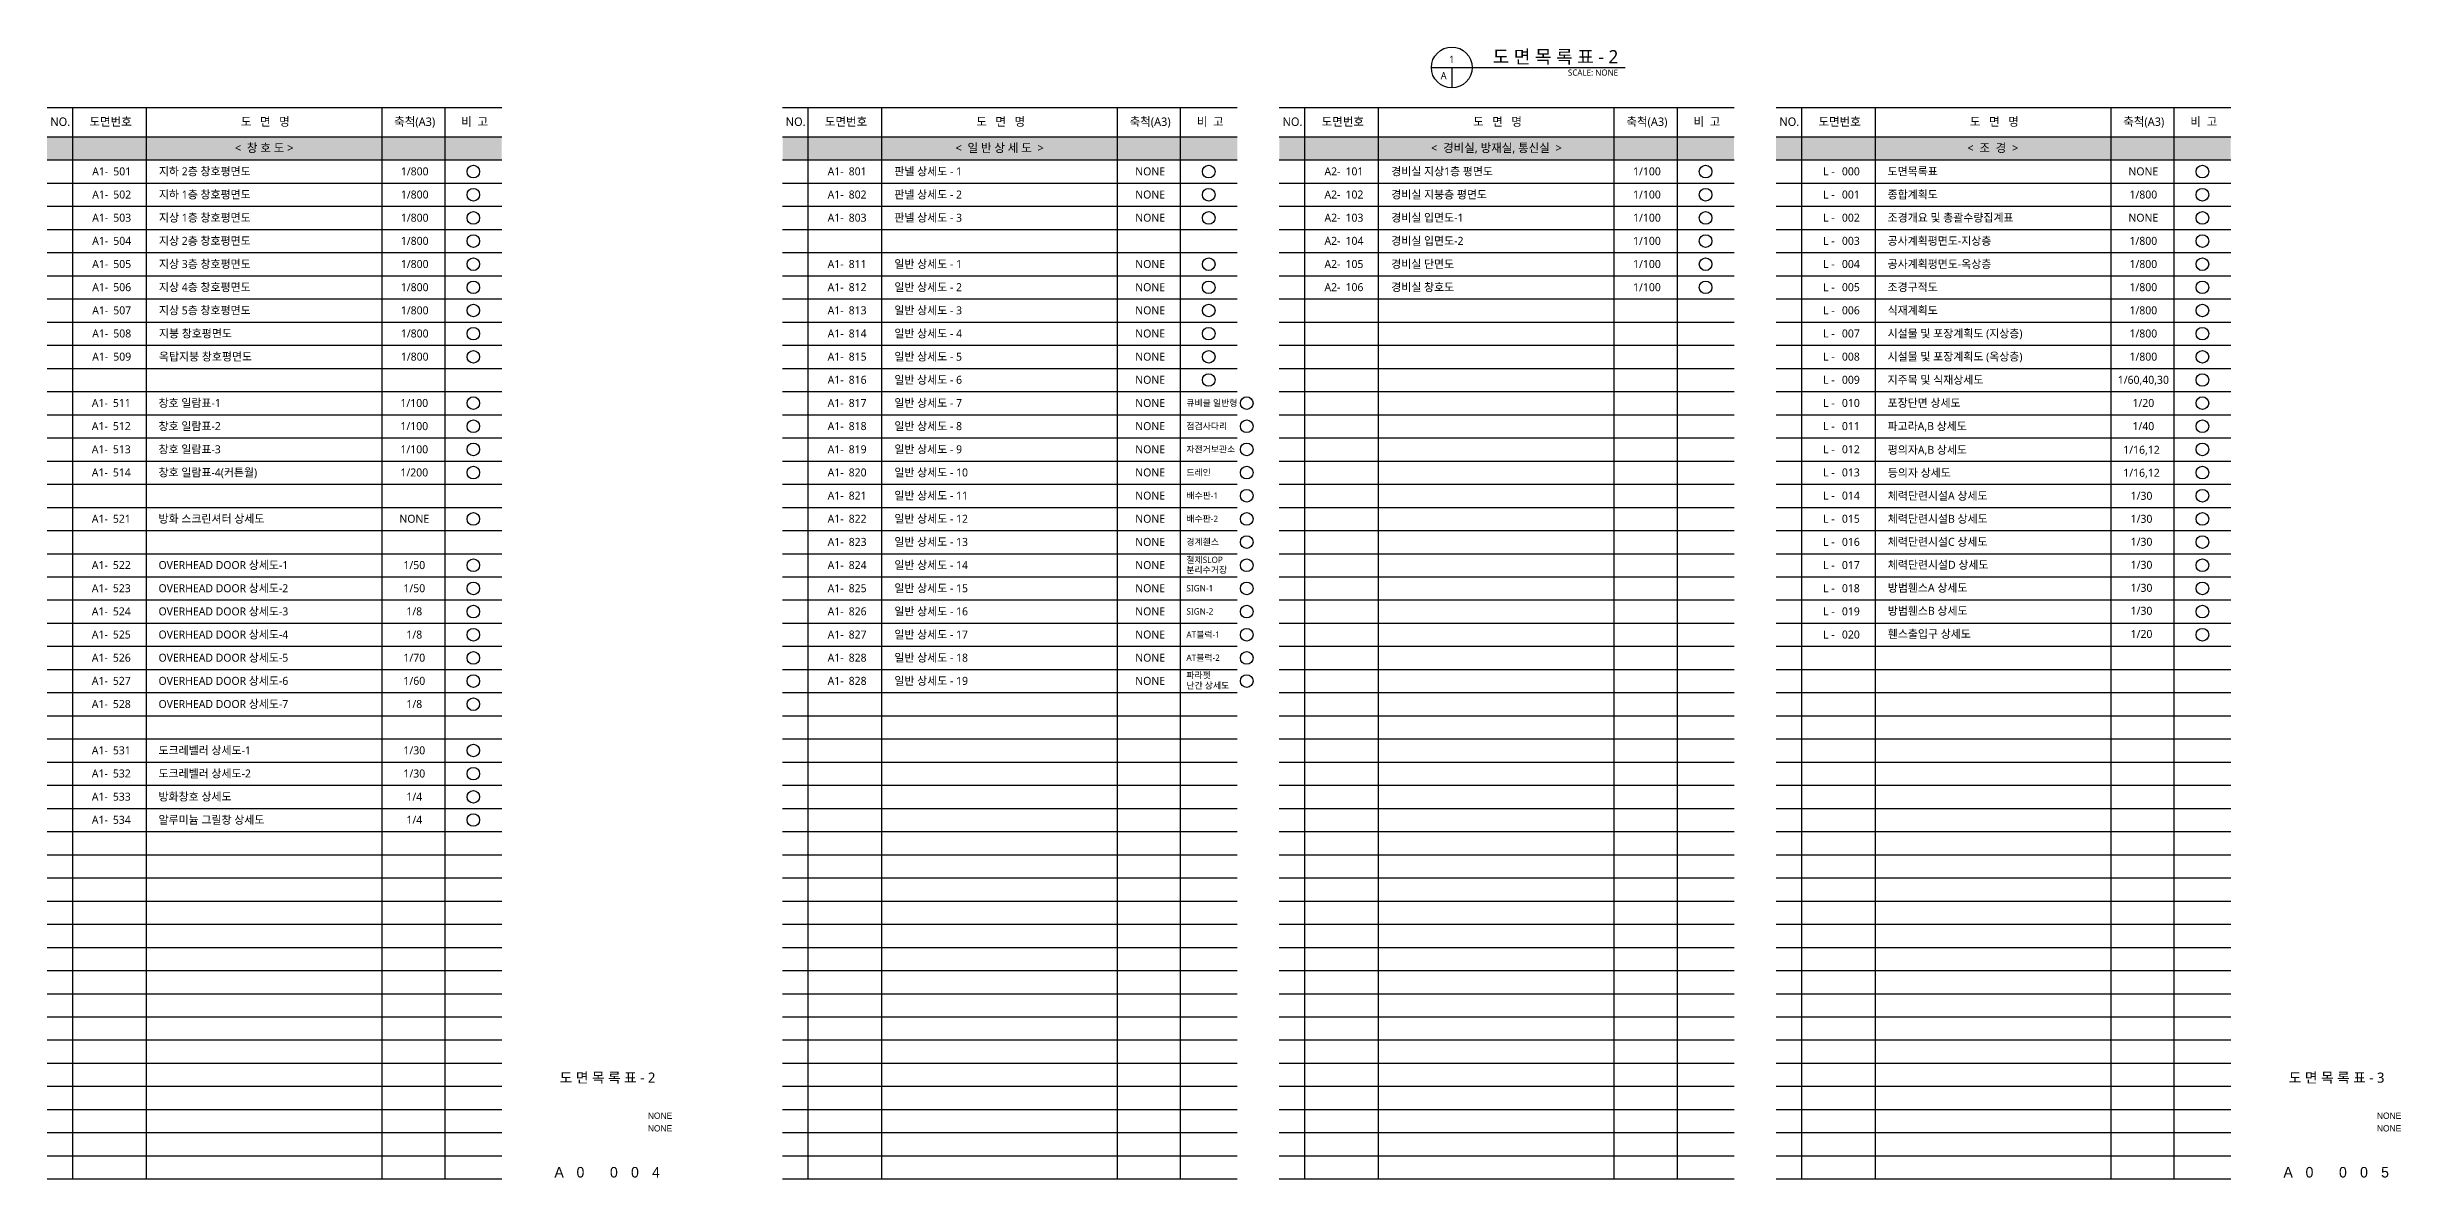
# Model space of a CAD drawing. Header units: millimetres. Extents: x 15575 to 1220811, y 9000 to 277818.
# Drawn here: x 661975 to 1220811, y 9000 to 277818 of the extents above; entities that cross this region are included whole.
import ezdxf
from ezdxf.enums import TextEntityAlignment as Align

# ---------------------------------------------------------------- set-up
doc = ezdxf.new("R2010")
doc.units = ezdxf.units.MM
doc.header["$LTSCALE"] = 1200
doc.header["$MEASUREMENT"] = 0
for name, color, linetype in [('CHART', 7, 'CONTINUOUS'), ('HAT', 253, 'CONTINUOUS'), ('SYM', 7, 'CONTINUOUS'), ('TEXT', 3, 'CONTINUOUS'), ('TEXT-TITLE', 6, 'CONTINUOUS'), ('TEXT-기입', 6, 'CONTINUOUS')]:
    doc.layers.add(name, color=color, linetype=linetype)
doc.layers.add('CHECK', color=30, linetype='CONTINUOUS', plot=False)
doc.styles.add('CGS', font='cgse', dxfattribs={"bigfont": 'cgs'})
doc.styles.add('나눔바른고딕', font='NanumBarunGothic.ttf')

msp = doc.modelspace()

# ---------------------------------------------------------------- hatches: boundary and pattern name
at = {"layer": 'HAT'}
h = msp.add_hatch(color=256, dxfattribs=at)
h.dxf.hatch_style = 1
h.paths.add_polyline_path([(769925, 251000), (661975, 251000), (661975, 256500), (769925, 256500)])
h = msp.add_hatch(color=256, dxfattribs=at)
h.dxf.hatch_style = 1
h.paths.add_polyline_path([(944525, 251000), (836575, 251000), (836575, 256500), (944525, 256500)])
h = msp.add_hatch(color=256, dxfattribs=at)
h.dxf.hatch_style = 1
h.paths.add_polyline_path([(1062475, 251000), (954525, 251000), (954525, 256500), (1062475, 256500)])
h = msp.add_hatch(color=256, dxfattribs=at)
h.dxf.hatch_style = 1
h.paths.add_polyline_path([(1180425, 251000), (1072475, 251000), (1072475, 256500), (1180425, 256500)])

# ---------------------------------------------------------------- linework, layer by layer
at = {"layer": 'CHART', "color": 3, "ltscale": 5}
for p, q in [((661975, 263500), (769925, 263500)), ((836575, 263500), (944525, 263500)), ((954525, 263500), (1062475, 263500)), ((1072475, 263500), (1180425, 263500)), ((661975, 256500), (769925, 256500)), ((836575, 256500), (944525, 256500)), ((954525, 256500), (1062475, 256500)), ((954525, 256500), (1062475, 256500)), ((1072475, 256500), (1180425, 256500)), ((661975, 9000), (769925, 9000)), ((836575, 9000), (944525, 9000)), ((954525, 9000), (1062475, 9000)), ((1072475, 9000), (1180425, 9000))]:
    msp.add_line(p, q, dxfattribs=at)
at = {"layer": 'CHART', "ltscale": 5}
for p, q in [((661975, 251000), (769925, 251000)), ((836575, 251000), (944525, 251000)), ((954525, 251000), (1062475, 251000)), ((1072475, 251000), (1180425, 251000)), ((661975, 245500), (769925, 245500)), ((836575, 245500), (944525, 245500)), ((954525, 245500), (1062475, 245500)), ((1072475, 245500), (1180425, 245500)), ((661975, 240000), (769925, 240000)), ((836575, 240000), (944525, 240000)), ((954525, 240000), (1062475, 240000)), ((1072475, 240000), (1180425, 240000)), ((661975, 234500), (769925, 234500)), ((836575, 234500), (944525, 234500)), ((954525, 234500), (1062475, 234500)), ((1072475, 234500), (1180425, 234500)), ((661975, 229000), (769925, 229000)), ((836575, 229000), (944525, 229000)), ((954525, 229000), (1062475, 229000)), ((1072475, 229000), (1180425, 229000)), ((661975, 223500), (769925, 223500)), ((661975, 218000), (769925, 218000)), ((836575, 223500), (944525, 223500)), ((836575, 218000), (944525, 218000)), ((954525, 223500), (1062475, 223500)), ((954525, 218000), (1062475, 218000)), ((1072475, 223500), (1180425, 223500)), ((1072475, 218000), (1180425, 218000)), ((661975, 212500), (769925, 212500)), ((836575, 212500), (944525, 212500)), ((954525, 212500), (1062475, 212500)), ((1072475, 212500), (1180425, 212500)), ((661975, 207000), (769925, 207000)), ((836575, 207000), (944525, 207000)), ((954525, 207000), (1062475, 207000)), ((1072475, 207000), (1180425, 207000)), ((661975, 201500), (769925, 201500)), ((836575, 201500), (944525, 201500)), ((954525, 201500), (1062475, 201500)), ((1072475, 201500), (1180425, 201500)), ((661975, 196000), (769925, 196000)), ((836575, 196000), (944525, 196000)), ((954525, 196000), (1062475, 196000)), ((1072475, 196000), (1180425, 196000)), ((661975, 190500), (769925, 190500)), ((836575, 190500), (944525, 190500)), ((954525, 190500), (1062475, 190500)), ((1072475, 190500), (1180425, 190500)), ((661975, 185000), (769925, 185000)), ((836575, 185000), (944525, 185000)), ((954525, 185000), (1062475, 185000)), ((1072475, 185000), (1180425, 185000)), ((661975, 179500), (769925, 179500)), ((836575, 179500), (944525, 179500)), ((954525, 179500), (1062475, 179500)), ((1072475, 179500), (1180425, 179500)), ((661975, 174000), (769925, 174000)), ((836575, 174000), (944525, 174000)), ((954525, 174000), (1062475, 174000)), ((1072475, 174000), (1180425, 174000)), ((661975, 168500), (769925, 168500)), ((836575, 168500), (944525, 168500)), ((954525, 168500), (1062475, 168500)), ((1072475, 168500), (1180425, 168500)), ((661975, 163000), (769925, 163000)), ((836575, 163000), (944525, 163000)), ((954525, 163000), (1062475, 163000)), ((1072475, 163000), (1180425, 163000)), ((661975, 157500), (769925, 157500)), ((836575, 157500), (944525, 157500)), ((954525, 157500), (1062475, 157500)), ((1072475, 157500), (1180425, 157500)), ((661975, 152000), (769925, 152000)), ((836575, 152000), (944525, 152000)), ((954525, 152000), (1062475, 152000)), ((1072475, 152000), (1180425, 152000)), ((661975, 146500), (769925, 146500)), ((836575, 146500), (944525, 146500)), ((954525, 146500), (1062475, 146500)), ((1072475, 146500), (1180425, 146500)), ((661975, 141000), (769925, 141000)), ((836575, 141000), (944525, 141000)), ((954525, 141000), (1062475, 141000)), ((1072475, 141000), (1180425, 141000)), ((661975, 135500), (769925, 135500)), ((836575, 135500), (944525, 135500)), ((954525, 135500), (1062475, 135500)), ((1072475, 135500), (1180425, 135500)), ((661975, 130000), (769925, 130000)), ((836575, 130000), (944525, 130000)), ((954525, 130000), (1062475, 130000)), ((1072475, 130000), (1180425, 130000)), ((661975, 124500), (769925, 124500)), ((836575, 124500), (944525, 124500)), ((954525, 124500), (1062475, 124500)), ((1072475, 124500), (1180425, 124500)), ((661975, 119000), (769925, 119000)), ((836575, 119000), (944525, 119000)), ((954525, 119000), (1062475, 119000)), ((1072475, 119000), (1180425, 119000)), ((661975, 113500), (769925, 113500)), ((836575, 113500), (944525, 113500)), ((954525, 113500), (1062475, 113500)), ((1072475, 113500), (1180425, 113500)), ((661975, 108000), (769925, 108000)), ((836575, 108000), (944525, 108000)), ((954525, 108000), (1062475, 108000)), ((1072475, 108000), (1180425, 108000)), ((661975, 102500), (769925, 102500)), ((836575, 102500), (944525, 102500)), ((954525, 102500), (1062475, 102500)), ((1072475, 102500), (1180425, 102500)), ((661975, 97000), (769925, 97000)), ((836575, 97000), (944525, 97000)), ((954525, 97000), (1062475, 97000)), ((1072475, 97000), (1180425, 97000)), ((661975, 91500), (769925, 91500)), ((836575, 91500), (944525, 91500)), ((954525, 91500), (1062475, 91500)), ((1072475, 91500), (1180425, 91500)), ((661975, 86000), (769925, 86000)), ((836575, 86000), (944525, 86000)), ((954525, 86000), (1062475, 86000)), ((1072475, 86000), (1180425, 86000)), ((661975, 80500), (769925, 80500)), ((836575, 80500), (944525, 80500)), ((954525, 80500), (1062475, 80500)), ((1072475, 80500), (1180425, 80500)), ((661975, 75000), (769925, 75000)), ((836575, 75000), (944525, 75000)), ((954525, 75000), (1062475, 75000)), ((1072475, 75000), (1180425, 75000)), ((661975, 69500), (769925, 69500)), ((836575, 69500), (944525, 69500)), ((954525, 69500), (1062475, 69500)), ((1072475, 69500), (1180425, 69500)), ((661975, 64000), (769925, 64000)), ((836575, 64000), (944525, 64000)), ((954525, 64000), (1062475, 64000)), ((1072475, 64000), (1180425, 64000)), ((661975, 58500), (769925, 58500)), ((836575, 58500), (944525, 58500)), ((954525, 58500), (1062475, 58500)), ((1072475, 58500), (1180425, 58500)), ((661975, 53000), (769925, 53000)), ((836575, 53000), (944525, 53000)), ((954525, 53000), (1062475, 53000)), ((1072475, 53000), (1180425, 53000)), ((661975, 47500), (769925, 47500)), ((836575, 47500), (944525, 47500)), ((954525, 47500), (1062475, 47500)), ((1072475, 47500), (1180425, 47500)), ((661975, 42000), (769925, 42000)), ((836575, 42000), (944525, 42000)), ((954525, 42000), (1062475, 42000)), ((1072475, 42000), (1180425, 42000)), ((661975, 36500), (769925, 36500)), ((836575, 36500), (944525, 36500)), ((954525, 36500), (1062475, 36500)), ((1072475, 36500), (1180425, 36500)), ((661975, 31000), (769925, 31000)), ((836575, 31000), (944525, 31000)), ((954525, 31000), (1062475, 31000)), ((1072475, 31000), (1180425, 31000)), ((661975, 25500), (769925, 25500)), ((836575, 25500), (944525, 25500)), ((954525, 25500), (1062475, 25500)), ((1072475, 25500), (1180425, 25500)), ((661975, 20000), (769925, 20000)), ((836575, 20000), (944525, 20000)), ((954525, 20000), (1062475, 20000)), ((1072475, 20000), (1180425, 20000)), ((661975, 14500), (769925, 14500)), ((836575, 14500), (944525, 14500)), ((954525, 14500), (1062475, 14500)), ((1072475, 14500), (1180425, 14500))]:
    msp.add_line(p, q, dxfattribs=at)
for points in [[(667975, 263500), (667975, 9000)], [(685475, 263500), (685475, 9000)], [(741425, 263500), (741425, 9000)], [(756425, 263500), (756425, 9000)], [(842575, 263500), (842575, 9000)], [(860075, 263500), (860075, 9000)], [(916025, 263500), (916025, 9000)], [(931025, 263500), (931025, 9000)], [(960525, 263500), (960525, 9000)], [(978025, 263500), (978025, 9000)], [(1033975, 263500), (1033975, 9000)], [(1048975, 263500), (1048975, 9000)], [(1078475, 263500), (1078475, 9000)], [(1095975, 263500), (1095975, 9000)], [(1151925, 263500), (1151925, 9000)], [(1166925, 263500), (1166925, 9000)]]:
    msp.add_lwpolyline(points, dxfattribs=at)
at = {"layer": 'CHECK', "ltscale": 1000}
for centre in [(763175, 248250), (937775, 248250), (1055725, 248250), (1173675, 248250), (763175, 242750), (937775, 242750), (1055725, 242750), (1173675, 242750), (763175, 237250), (937775, 237250), (1055725, 237250), (1173675, 237250), (763175, 231750), (1055725, 231750), (1173675, 231750), (763175, 226250), (937775, 226250), (1055725, 226250), (1173675, 226250), (763175, 220750), (937775, 220750), (1055725, 220750), (1173675, 220750), (763175, 215250), (937775, 215250), (1173675, 215250), (763175, 209750), (937775, 209750), (1173675, 209750), (763175, 204250), (937775, 204250), (1173675, 204250), (937775, 198750), (1173675, 198750), (763175, 193250), (946778, 193250), (1173675, 193250), (763175, 187750), (946778, 187750), (1173675, 187750), (763175, 182250), (946778, 182250), (1173675, 182250), (763175, 176750), (946778, 176750), (1173675, 176750), (946778, 171250), (1173675, 171250), (763175, 165750), (946778, 165750), (1173675, 165750), (946778, 160250), (1173675, 160250), (763175, 154750), (946778, 154750), (1173675, 154750), (763175, 149250), (946778, 149250), (1173675, 149250), (763175, 143750), (763175, 138250), (946778, 143750), (946778, 138250), (1173675, 143750), (1173675, 138250), (763175, 132750), (946778, 132750), (763175, 127250), (946778, 127250), (763175, 121750), (763175, 110750), (763175, 105250), (763175, 99750), (763175, 94250)]:
    msp.add_circle(centre, 1500, dxfattribs=at)
at = {"layer": 'SYM'}
for p, q in [((990629, 272970), (1036653, 272970)), ((995478, 272970), (995478, 268121))]:
    msp.add_line(p, q, dxfattribs=at)
msp.add_circle((995478, 272970), 4848, dxfattribs=at)

# ---------------------------------------------------------------- texts
at = {"layer": 'TEXT', "style": '나눔바른고딕'}
for s, p in [('1', (995478, 274909)), ('A', (993539, 271030))]:
    msp.add_text(s, height=1697, dxfattribs=at).set_placement(p, align=Align.MIDDLE)
for s, height, p in [('도 면 목 록 표 - 2', 3151.52, (1005165, 273939)), ('평의자A,B 상세도', 1900, (1098987, 181211)), ('등의자 상세도', 1900, (1098987, 175749)), ('체력단련시설A 상세도', 1900, (1098987, 170287)), ('체력단련시설B 상세도', 1900, (1098987, 164825)), ('체력단련시설C 상세도', 1900, (1098987, 159363)), ('체력단련시설D 상세도', 1900, (1098987, 153901)), ('방범휀스A 상세도', 1900, (1098987, 148439)), ('방범휀스B 상세도', 1900, (1098987, 142976)), ('휀스출입구 상세도', 1900, (1098987, 137476))]:
    msp.add_text(s, height=height, dxfattribs=at).set_placement(p)
msp.add_text('SCALE: NONE', height=1454.55, dxfattribs=at).set_placement((1034956, 272485), align=Align.TOP_RIGHT)
for s, height, p in [('NO.', 2000, (665101, 260091)), ('도면번호', 2000, (677057, 260091)), ('도   면   명', 2000, (713782, 260091)), ('축척(A3)', 2000, (749257, 260091)), ('비  고', 2000, (763507, 260091)), ('NO.', 2000, (839701, 260091)), ('도면번호', 2000, (851657, 260091)), ('도   면   명', 2000, (888382, 260091)), ('축척(A3)', 2000, (923857, 260091)), ('비  고', 2000, (938107, 260091)), ('NO.', 2000, (957651, 260091)), ('도면번호', 2000, (969607, 260091)), ('도   면   명', 2000, (1006332, 260091)), ('축척(A3)', 2000, (1041807, 260091)), ('비  고', 2000, (1056057, 260091)), ('NO.', 2000, (1075601, 260091)), ('도면번호', 2000, (1087557, 260091)), ('도   면   명', 2000, (1124282, 260091)), ('축척(A3)', 2000, (1159757, 260091)), ('비  고', 2000, (1174007, 260091)), ('<  창 호 도 >', 2000, (713523, 253866)), ('<  일 반 상 세 도  >', 2000, (888123, 253866)), ('<  경비실, 방재실, 통신실  >', 2000, (1006073, 253866)), ('<  조  경  >', 2000, (1123926, 253866)), ('1/800', 1900, (749257, 248291)), ('NONE', 1900, (923857, 248291)), ('1/100', 1900, (1041807, 248291)), ('NONE', 1900, (1159660, 248291)), ('1/800', 1900, (749257, 242791)), ('NONE', 1900, (923857, 242791)), ('1/100', 1900, (1041807, 242791)), ('1/800', 1900, (1159660, 242791)), ('1/800', 1900, (749257, 237291)), ('NONE', 1900, (923857, 237291)), ('1/100', 1900, (1041807, 237291)), ('NONE', 1900, (1159660, 237291)), ('1/800', 1900, (749257, 231791)), ('1/100', 1900, (1041807, 231791)), ('1/800', 1900, (1159660, 231791)), ('1/800', 1900, (749257, 226291)), ('NONE', 1900, (923857, 226291)), ('1/100', 1900, (1041807, 226291)), ('1/800', 1900, (1159660, 226291)), ('1/800', 1900, (749257, 220791)), ('NONE', 1900, (923857, 220791)), ('1/100', 1900, (1041807, 220791)), ('1/800', 1900, (1159660, 220791)), ('1/800', 1900, (749257, 215291)), ('NONE', 1900, (923857, 215291)), ('1/800', 1900, (1159660, 215291)), ('1/800', 1900, (749257, 209791)), ('NONE', 1900, (923857, 209791)), ('1/800', 1900, (1159660, 209791)), ('1/800', 1900, (749257, 204291)), ('NONE', 1900, (923857, 204291)), ('1/800', 1900, (1159660, 204291)), ('NONE', 1900, (923857, 198791)), ('1/60,40,30', 1900, (1159660, 198791)), ('1/100', 1900, (749160, 193291)), ('NONE', 1900, (923857, 193291)), ('1/20', 1900, (1159660, 193291)), ('1/100', 1900, (749160, 187791)), ('NONE', 1900, (923857, 187791)), ('1/40', 1900, (1159660, 187791)), ('1/100', 1900, (749160, 182291)), ('NONE', 1900, (923857, 182291)), ('1/200', 1900, (749160, 176791)), ('NONE', 1900, (923857, 176791)), ('NONE', 1900, (923857, 171291)), ('NONE', 1900, (749160, 165791)), ('NONE', 1900, (923857, 165791)), ('NONE', 1900, (923857, 160291)), ('1/50', 1900, (749160, 154791)), ('NONE', 1900, (923857, 154791)), ('1/50', 1900, (749160, 149291)), ('NONE', 1900, (923857, 149291)), ('1/8', 1900, (749160, 143791)), ('NONE', 1900, (923857, 143791)), ('1/8', 1900, (749160, 138291)), ('NONE', 1900, (923857, 138291)), ('1/70', 1900, (749160, 132791)), ('NONE', 1900, (923857, 132791)), ('1/60', 1900, (749160, 127291)), ('NONE', 1900, (923857, 127291)), ('1/8', 1900, (749160, 121791)), ('1/30', 1900, (749160, 110791)), ('1/30', 1900, (749160, 105291)), ('1/4', 1900, (749160, 99791)), ('1/4', 1900, (749160, 94291))]:
    msp.add_text(s, height=height, dxfattribs=at).set_placement(p, align=Align.MIDDLE_CENTER)
at = {"layer": 'TEXT', "color": 6, "style": '나눔바른고딕'}
for s, p in [('A1-', (674589, 248291)), ('A1-', (849189, 248291)), ('A2-', (967139, 248291)), ('L -', (1084993, 248291)), ('A1-', (674589, 242791)), ('A1-', (849189, 242791)), ('A2-', (967139, 242791)), ('L -', (1084993, 242791)), ('A1-', (674589, 237291)), ('A1-', (849189, 237291)), ('A2-', (967139, 237291)), ('L -', (1084993, 237291)), ('A1-', (674589, 231791)), ('A2-', (967139, 231791)), ('L -', (1084993, 231791)), ('A1-', (674589, 226291)), ('A1-', (849189, 226291)), ('A2-', (967139, 226291)), ('L -', (1084993, 226291)), ('A1-', (674589, 220791)), ('A1-', (849189, 220791)), ('A2-', (967139, 220791)), ('L -', (1084993, 220791)), ('A1-', (674589, 215291)), ('A1-', (849189, 215291)), ('L -', (1084993, 215291)), ('A1-', (674589, 209791)), ('A1-', (849189, 209791)), ('L -', (1084993, 209791)), ('A1-', (674589, 204291)), ('A1-', (849189, 204291)), ('L -', (1084993, 204291)), ('A1-', (849189, 198791)), ('L -', (1084993, 198791)), ('A1-', (674493, 193291)), ('A1-', (849189, 193291)), ('L -', (1084993, 193291)), ('A1-', (674493, 187791)), ('A1-', (849189, 187791)), ('L -', (1084993, 187791)), ('A1-', (674493, 182291)), ('A1-', (849189, 182291)), ('L -', (1084993, 182291)), ('A1-', (674493, 176791)), ('A1-', (849189, 176791)), ('L -', (1084993, 176791)), ('A1-', (849189, 171291)), ('L -', (1084993, 171291)), ('A1-', (674493, 165791)), ('A1-', (849189, 165791)), ('L -', (1084993, 165791)), ('A1-', (849189, 160291)), ('L -', (1084993, 160291)), ('A1-', (674493, 154791)), ('A1-', (849189, 154791)), ('L -', (1084993, 154791)), ('A1-', (674493, 149291)), ('A1-', (849189, 149291)), ('L -', (1084993, 149291)), ('A1-', (674493, 143791)), ('A1-', (849189, 143791)), ('L -', (1084993, 143791)), ('A1-', (674493, 138291)), ('A1-', (849189, 138291)), ('L -', (1084993, 138291)), ('A1-', (674493, 132791)), ('A1-', (849189, 132791)), ('A1-', (674493, 127291)), ('A1-', (849189, 127291)), ('A1-', (674493, 121791)), ('A1-', (674493, 110791)), ('A1-', (674493, 105291)), ('A1-', (674493, 99791)), ('A1-', (674493, 94291))]:
    msp.add_text(s, height=1900, dxfattribs=at).set_placement(p, align=Align.MIDDLE_CENTER)
at = {"layer": 'TEXT', "style": '나눔바른고딕'}
for s, height, p in [('501', 1900, (677693, 248295)), ('지하 2층 창호평면도', 1900, (688535, 248291)), ('801', 1900, (852293, 248295)), ('판넬 상세도 - 1', 1900, (863135, 248291)), ('101', 1900, (970243, 248295)), ('경비실 지상1층 평면도', 1900, (981085, 248291)), ('000', 1900, (1088096, 248295)), ('도면목록표', 1900, (1098938, 248291)), ('502', 1900, (677693, 242795)), ('지하 1층 창호평면도', 1900, (688535, 242791)), ('802', 1900, (852293, 242795)), ('판넬 상세도 - 2', 1900, (863135, 242791)), ('102', 1900, (970243, 242795)), ('경비실 지붕층 평면도', 1900, (981085, 242791)), ('001', 1900, (1088096, 242795)), ('종합계획도', 1900, (1098938, 242791)), ('503', 1900, (677693, 237295)), ('지상 1층 창호평면도', 1900, (688535, 237291)), ('803', 1900, (852293, 237295)), ('판넬 상세도 - 3', 1900, (863135, 237291)), ('103', 1900, (970243, 237295)), ('경비실 입면도-1', 1900, (981085, 237291)), ('002', 1900, (1088096, 237295)), ('조경개요 및 총괄수량집계표', 1900, (1098938, 237291)), ('504', 1900, (677693, 231795)), ('지상 2층 창호평면도', 1900, (688535, 231791)), ('104', 1900, (970243, 231795)), ('경비실 입면도-2', 1900, (981085, 231791)), ('003', 1900, (1088096, 231795)), ('공사계획평면도-지상층', 1900, (1098938, 231791)), ('505', 1900, (677693, 226295)), ('지상 3층 창호평면도', 1900, (688535, 226291)), ('811', 1900, (852293, 226295)), ('일반 상세도 - 1', 1900, (863135, 226291)), ('105', 1900, (970243, 226295)), ('경비실 단면도', 1900, (981085, 226291)), ('004', 1900, (1088096, 226295)), ('공사계획평면도-옥상층', 1900, (1098938, 226291)), ('506', 1900, (677693, 220795)), ('지상 4층 창호평면도', 1900, (688535, 220791)), ('812', 1900, (852293, 220795)), ('일반 상세도 - 2', 1900, (863135, 220791)), ('106', 1900, (970243, 220795)), ('경비실 창호도', 1900, (981085, 220791)), ('005', 1900, (1088096, 220795)), ('조경구적도', 1900, (1098938, 220791)), ('507', 1900, (677693, 215295)), ('지상 5층 창호평면도', 1900, (688535, 215291)), ('813', 1900, (852293, 215295)), ('일반 상세도 - 3', 1900, (863135, 215291)), ('006', 1900, (1088096, 215295)), ('식재계획도', 1900, (1098938, 215291)), ('508', 1900, (677693, 209795)), ('지붕 창호평면도', 1900, (688535, 209791)), ('814', 1900, (852293, 209795)), ('일반 상세도 - 4', 1900, (863135, 209791)), ('007', 1900, (1088096, 209795)), ('시설물 및 포장계획도 (지상층)', 1900, (1098938, 209791)), ('509', 1900, (677693, 204295)), ('옥탑지붕 창호평면도', 1900, (688535, 204291)), ('815', 1900, (852293, 204295)), ('일반 상세도 - 5', 1900, (863135, 204291)), ('008', 1900, (1088096, 204295)), ('시설물 및 포장계획도 (옥상층)', 1900, (1098938, 204291)), ('816', 1900, (852293, 198795)), ('일반 상세도 - 6', 1900, (863135, 198791)), ('009', 1900, (1088096, 198795)), ('지주목 및 식재상세도', 1900, (1098938, 198791)), ('511', 1900, (677596, 193295)), ('창호 일람표-1', 1900, (688438, 193291)), ('817', 1900, (852293, 193295)), ('일반 상세도 - 7', 1900, (863135, 193291)), ('큐비클 일반형', 1500, (932466, 193291)), ('010', 1900, (1088096, 193295)), ('포장단면 상세도', 1900, (1098938, 193291)), ('512', 1900, (677596, 187795)), ('창호 일람표-2', 1900, (688438, 187791)), ('818', 1900, (852293, 187795)), ('일반 상세도 - 8', 1900, (863135, 187791)), ('점검사다리', 1500, (932466, 187791)), ('011', 1900, (1088096, 187795)), ('파고라A,B 상세도', 1900, (1098938, 187791)), ('513', 1900, (677596, 182295)), ('창호 일람표-3', 1900, (688438, 182291)), ('819', 1900, (852293, 182295)), ('일반 상세도 - 9', 1900, (863135, 182291)), ('자전거보관소', 1500, (932466, 182291)), ('012', 1900, (1088096, 182295)), ('514', 1900, (677596, 176795)), ('창호 일람표-4(커튼월)', 1900, (688438, 176791)), ('820', 1900, (852293, 176795)), ('일반 상세도 - 10', 1900, (863135, 176791)), ('드레인', 1500, (932466, 176791)), ('013', 1900, (1088096, 176795)), ('821', 1900, (852293, 171295)), ('일반 상세도 - 11', 1900, (863135, 171291)), ('배수판-1', 1500, (932466, 171291)), ('014', 1900, (1088096, 171295)), ('521', 1900, (677596, 165795)), ('방화 스크린셔터 상세도', 1900, (688438, 165791)), ('822', 1900, (852293, 165795)), ('일반 상세도 - 12', 1900, (863135, 165791)), ('배수판-2', 1500, (932466, 165791)), ('015', 1900, (1088096, 165795)), ('823', 1900, (852293, 160295)), ('일반 상세도 - 13', 1900, (863135, 160291)), ('철제SLOP', 1500, (932466, 156035)), ('경계휀스', 1500, (932466, 160291)), ('016', 1900, (1088096, 160295)), ('522', 1900, (677596, 154795)), ('OVERHEAD DOOR 상세도-1', 1900, (688438, 154791)), ('824', 1900, (852293, 154795)), ('일반 상세도 - 14', 1900, (863135, 154791)), ('분리수거장', 1500, (932466, 153635)), ('017', 1900, (1088096, 154795)), ('523', 1900, (677596, 149295)), ('OVERHEAD DOOR 상세도-2', 1900, (688438, 149291)), ('825', 1900, (852293, 149295)), ('일반 상세도 - 15', 1900, (863135, 149291)), ('SIGN-1', 1500, (932466, 149291)), ('018', 1900, (1088096, 149295)), ('524', 1900, (677596, 143795)), ('OVERHEAD DOOR 상세도-3', 1900, (688438, 143791)), ('826', 1900, (852293, 143795)), ('일반 상세도 - 16', 1900, (863135, 143791)), ('SIGN-2', 1500, (932466, 143791)), ('019', 1900, (1088096, 143795)), ('525', 1900, (677596, 138295)), ('OVERHEAD DOOR 상세도-4', 1900, (688438, 138291)), ('827', 1900, (852293, 138295)), ('일반 상세도 - 17', 1900, (863135, 138291)), ('AT블럭-1', 1500, (932466, 138291)), ('020', 1900, (1088096, 138295)), ('526', 1900, (677596, 132795)), ('OVERHEAD DOOR 상세도-5', 1900, (688438, 132791)), ('828', 1900, (852293, 132795)), ('일반 상세도 - 18', 1900, (863135, 132791)), ('AT블럭-2', 1500, (932466, 132791)), ('파라펫', 1500, (932466, 128632)), ('527', 1900, (677596, 127295)), ('OVERHEAD DOOR 상세도-6', 1900, (688438, 127291)), ('OVERHEAD DOOR 상세도-7', 1900, (688438, 121791)), ('828', 1900, (852293, 127295)), ('일반 상세도 - 19', 1900, (863135, 127291)), ('난간 상세도', 1500, (932466, 126180)), ('528', 1900, (677596, 121795)), ('531', 1900, (677596, 110795)), ('도크레벨러 상세도-1', 1900, (688438, 110791)), ('532', 1900, (677596, 105295)), ('도크레벨러 상세도-2', 1900, (688438, 105291)), ('533', 1900, (677596, 99795)), ('방화창호 상세도', 1900, (688438, 99791)), ('534', 1900, (677596, 94295)), ('알루미늄 그릴창 상세도', 1900, (688438, 94291))]:
    msp.add_text(s, height=height, dxfattribs=at).set_placement(p, align=Align.MIDDLE_LEFT)
for s, p in [('1/16,12', (1159226, 181218)), ('1/16,12', (1159226, 175756)), ('1/30', (1159226, 170294)), ('1/30', (1159226, 164832)), ('1/30', (1159226, 159370)), ('1/30', (1159226, 153908)), ('1/30', (1159226, 148445)), ('1/30', (1159226, 142983)), ('1/20', (1159226, 137483))]:
    msp.add_text(s, height=1900, dxfattribs=at).set_placement(p, align=Align.CENTER)
at = {"layer": 'TEXT-TITLE', "style": '나눔바른고딕'}
for s, p in [('도 면 목 록 표 - 2', (795039, 31863)), ('도 면 목 록 표 - 3', (1205539, 31863))]:
    msp.add_text(s, height=2400, dxfattribs=at).set_placement(p, align=Align.CENTER)
at = {"layer": 'TEXT-기입', "style": 'CGS'}
for p in [(804602, 22821), (1215102, 22821), (804602, 19821), (1215102, 19821)]:
    msp.add_text('NONE', height=1500, dxfattribs=at).set_placement(p, align=Align.BOTTOM_LEFT)
for s, p in [('A', (783539, 10589)), ('0', (788602, 10589)), ('0', (796539, 10589)), ('0', (801539, 10589)), ('4', (806539, 10589)), ('A', (1194039, 10589)), ('0', (1199102, 10589)), ('0', (1207039, 10589)), ('0', (1212039, 10589)), ('5', (1217039, 10589))]:
    msp.add_text(s, height=2500, dxfattribs=at).set_placement(p, align=Align.MIDDLE_CENTER)

doc.saveas('drawing.dxf')
